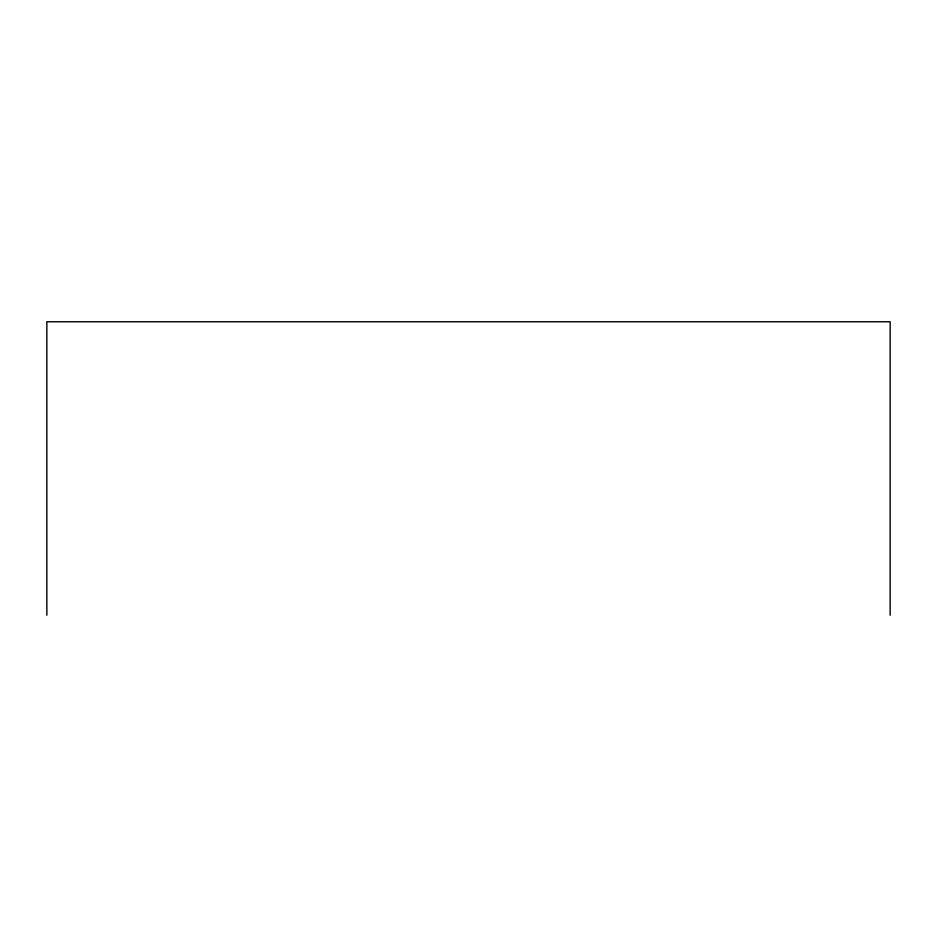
<?xml version="1.0" encoding="UTF-8"?>
<svg xmlns="http://www.w3.org/2000/svg" width="937" height="937" viewBox="0 0 937 937"><rect width="100%" height="100%" fill="white"/><g stroke="black" fill="none" stroke-linecap="round" stroke-linejoin="round"><path stroke-width="1.41" d="M890.15 615.246L890.15 321.754L46.85 321.754L46.85 615.246"/></g></svg>
